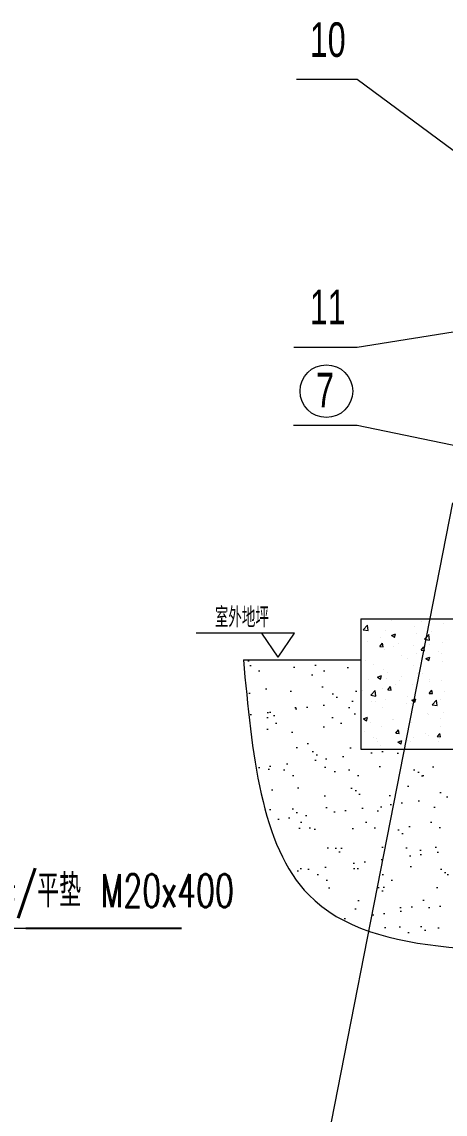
# Model space of a CAD drawing. Header units: millimetres. Extents: x 3449 to 4043, y 1067 to 1487.
# Drawn here: x 3671.7 to 3723.2, y 1224.6 to 1357.4 of the extents above; entities that cross this region are included whole.
import ezdxf

# ---------------------------------------------------------------- set-up
doc = ezdxf.new("R2010")
doc.units = ezdxf.units.MM
doc.layers.add('1', color=1, linetype='Continuous', lineweight=18, true_color=0xff0000)
doc.layers.add('2', color=2, linetype='Continuous', lineweight=18, true_color=0xffff00)
doc.styles.add('HZ', font='txt.shx', dxfattribs={"width": 0.67, "bigfont": 'hztxt.shx'})
doc.styles.get("Standard").update_dxf_attribs({"font": 'arial.ttf'})
doc.styles.add('STYLE1', font='txt.shx', dxfattribs={"width": 0.67, "bigfont": 'hztxt.shx'})

msp = doc.modelspace()

# ---------------------------------------------------------------- hatches: boundary and pattern name
at = {"layer": '2'}
h = msp.add_hatch(dxfattribs=at)
h.set_pattern_fill('AR-SAND', color=256, scale=0.1, style=0)
h.set_pattern_definition([(37.5, (2138.0324, 633.5755), (-0.160003, 4.894132), [0, -3.8608, 0, -4.318, 0, -4.1275]), (7.5, (2138.0324, 633.5755), (4.495233, 7.16825), [0, -2.0828, 0, -3.4798, 0, -1.3335]), (327.5, (2134.908, 633.5755), (7.909924, 0.014372), [0, -1.27, 0, -4.572, 0, -5.969]), (317.5, (2134.908, 633.5755), (7.635565, 2.229293), [0, -0.635, 0, -2.9972, 0, -3.429])])
edge = h.paths.add_edge_path(flags=0)
edge.add_spline(control_points=[(3698.67869, 1279.88781), (3699.72638, 1268.58012), (3702.18503, 1242.04384), (3749.62448, 1246.52699), (3781.98768, 1239.82721), (3807.49774, 1256.96211), (3811.39859, 1270.97267), (3813.88076, 1279.88781)], knot_values=[0, 0, 0, 0, 30.119609414, 70.683107425, 115.86108301, 131.372832262, 158.512815981, 158.512815981, 158.512815981, 158.512815981], weights=[1, 1, 1, 1, 1, 1, 1, 1], degree=3, periodic=0)
edge.add_line((3813.88076, 1279.88781), (3797.42718, 1279.88781))
edge.add_line((3797.42718, 1279.88781), (3797.42718, 1269.01356))
edge.add_line((3797.42718, 1269.01356), (3712.95986, 1269.01356))
edge.add_line((3712.95986, 1269.01356), (3712.95986, 1279.88781))
edge.add_line((3712.95986, 1279.88781), (3698.67869, 1279.88781))

# ---------------------------------------------------------------- linework, layer by layer
for p, q in [((3672.20439, 1247.26095), (3682.53116, 1247.26095)), ((3682.53116, 1247.26095), (3691.14196, 1247.26095))]:
    msp.add_line(p, q)
at = {"layer": '1', "lineweight": 0}
for p, q in [((3712.95986, 1284.85318), (3712.95986, 1269.01356)), ((3712.95986, 1284.85318), (3797.42718, 1284.85318)), ((3698.67869, 1279.88781), (3712.95986, 1279.88781)), ((3712.95986, 1269.01356), (3797.42718, 1269.01356))]:
    msp.add_line(p, q, dxfattribs=at)
msp.add_open_spline([(3698.67869, 1279.88781), (3699.72638, 1268.58012), (3702.18503, 1242.04384), (3749.62448, 1246.52699), (3781.98768, 1239.82721), (3807.49774, 1256.96211), (3811.39859, 1270.97267), (3813.88076, 1279.88781)], degree=3, knots=[0, 0, 0, 0, 1307.024754194, 3067.256611403, 5027.731318145, 5700.855593265, 6878.581043216, 6878.581043216, 6878.581043216, 6878.581043216], dxfattribs=at)
at = {"layer": '2', "ltscale": 0.5}
for p, q in [((3712.54613, 1350.43979), (3705.12851, 1350.43979)), ((3741.99653, 1328.57921), (3712.54613, 1350.43979)), ((3772.74641, 1327.45868), (3712.54613, 1317.86786)), ((3712.54613, 1317.86786), (3704.82863, 1317.86786)), ((3712.54613, 1308.35908), (3704.7837, 1308.35908)), ((3755.19352, 1299.53848), (3712.54613, 1308.35908)), ((3724.13777, 1298.98043), (3704.79725, 1200.42))]:
    msp.add_line(p, q, dxfattribs=at)
at = {"layer": '2'}
for p, q in [((3716.66724, 1284.67522), (3716.66724, 1284.67522)), ((3720.404, 1284.51734), (3720.404, 1284.51734)), ((3723.05098, 1284.34349), (3723.05098, 1284.34349)), ((3704.89251, 1283.11893), (3692.95178, 1283.11893)), ((3702.91172, 1280.20524), (3700.93094, 1283.11893)), ((3702.91172, 1280.20524), (3704.89251, 1283.11893)), ((3713.25167, 1283.53745), (3713.79689, 1284.10569)), ((3713.25167, 1283.53746), (3713.87423, 1283.4409)), ((3713.87327, 1283.43903), (3713.79593, 1284.10382)), ((3715.92118, 1283.40249), (3715.92118, 1283.40249)), ((3716.71039, 1282.84491), (3717.20052, 1283.03306)), ((3717.05766, 1282.6076), (3717.1996, 1283.03061)), ((3719.51524, 1283.89536), (3719.51524, 1283.89536)), ((3719.80501, 1283.1175), (3719.80501, 1283.1175)), ((3721.55739, 1283.34821), (3721.55739, 1283.34821)), ((3713.79864, 1282.05733), (3713.79864, 1282.05733)), ((3715.2818, 1281.50251), (3715.61927, 1281.90469)), ((3715.38416, 1282.53548), (3715.38416, 1282.53548)), ((3715.69929, 1281.46345), (3715.61835, 1281.90223)), ((3716.71039, 1282.84491), (3717.05859, 1282.61005)), ((3717.5354, 1281.89945), (3717.5354, 1281.89945)), ((3720.72236, 1282.37882), (3721.26758, 1282.94706)), ((3720.72236, 1282.37882), (3721.34492, 1282.28227)), ((3721.05702, 1282.22445), (3721.05702, 1282.22445)), ((3721.34395, 1282.28039), (3721.26662, 1282.94518)), ((3721.27216, 1281.74156), (3721.27216, 1281.74156)), ((3722.96587, 1282.01323), (3722.96587, 1282.01323)), ((3715.2818, 1281.50251), (3715.7002, 1281.46591)), ((3715.83606, 1281.07223), (3715.83606, 1281.07223)), ((3716.97472, 1281.52372), (3716.97472, 1281.52372)), ((3717.96352, 1280.35662), (3717.96352, 1280.35662)), ((3719.43012, 1281.5651), (3719.43012, 1281.5651)), ((3719.7159, 1280.58732), (3719.7159, 1280.58732)), ((3720.30262, 1281.06325), (3720.64009, 1281.46542)), ((3720.30262, 1281.06325), (3720.72102, 1281.02664)), ((3720.72011, 1281.02418), (3720.63917, 1281.46296)), ((3722.36702, 1280.93635), (3722.36702, 1280.93635)), ((3722.73433, 1280.68749), (3722.73433, 1280.68749)), ((3713.54267, 1279.7746), (3713.54267, 1279.7746)), ((3714.56972, 1279.28602), (3714.56972, 1279.28602)), ((3718.65202, 1279.98675), (3718.65202, 1279.98675)), ((3719.345, 1279.23485), (3719.345, 1279.23485)), ((3720.88874, 1280.02658), (3721.37887, 1280.21473)), ((3720.88874, 1280.02658), (3721.23694, 1279.79172)), ((3721.23601, 1279.78927), (3721.37794, 1280.21227)), ((3722.88075, 1279.68298), (3722.88075, 1279.68298)), ((3715.00718, 1277.76886), (3715.49731, 1277.95701)), ((3715.00719, 1277.76886), (3715.35538, 1277.534)), ((3715.35445, 1277.53155), (3715.49639, 1277.95456)), ((3715.75094, 1278.74197), (3715.75094, 1278.74197)), ((3716.17226, 1278.32248), (3716.17226, 1278.32248)), ((3717.87441, 1277.82644), (3717.87441, 1277.82644)), ((3719.90901, 1278.1646), (3719.90901, 1278.1646)), ((3720.52554, 1278.17547), (3720.52554, 1278.17547)), ((3713.91143, 1277.54009), (3713.91143, 1277.54009)), ((3715.66582, 1276.41171), (3715.66582, 1276.41171)), ((3716.12203, 1277.59574), (3716.12203, 1277.59574)), ((3716.25306, 1276.23717), (3716.59052, 1276.63934)), ((3716.67054, 1276.1981), (3716.5896, 1276.63688)), ((3717.24309, 1276.83633), (3717.24309, 1276.83633)), ((3717.64819, 1277.38221), (3717.64819, 1277.38221)), ((3719.25988, 1276.90459), (3719.25988, 1276.90459)), ((3721.32539, 1277.53706), (3721.32539, 1277.53706)), ((3721.38495, 1277.22432), (3721.38495, 1277.22432)), ((3722.79563, 1277.35272), (3722.79563, 1277.35272)), ((3713.16078, 1276.13559), (3713.16078, 1276.13559)), ((3714.17973, 1275.55999), (3714.72494, 1276.12823)), ((3714.17973, 1275.55999), (3714.80228, 1275.46344)), ((3714.80132, 1275.46157), (3714.72398, 1276.12636)), ((3716.03293, 1275.06556), (3716.03293, 1275.06556)), ((3716.25306, 1276.23717), (3716.67146, 1276.20056)), ((3718.68405, 1275.41459), (3718.68405, 1275.41459)), ((3719.18553, 1274.95053), (3719.67566, 1275.13867)), ((3719.5328, 1274.71322), (3719.67473, 1275.13622)), ((3721.27388, 1275.7979), (3721.61135, 1276.20008)), ((3721.27388, 1275.7979), (3721.69228, 1275.7613)), ((3721.69136, 1275.75883), (3721.61042, 1276.19761)), ((3722.71051, 1275.02246), (3722.71051, 1275.02246)), ((3723.1049, 1275.9966), (3723.1049, 1275.9966)), ((3714.28055, 1274.83485), (3714.28055, 1274.83485)), ((3714.77959, 1274.76432), (3714.77959, 1274.76432)), ((3715.58071, 1274.08146), (3715.58071, 1274.08146)), ((3718.51635, 1274.60644), (3718.51635, 1274.60644)), ((3719.17476, 1274.57433), (3719.17476, 1274.57433)), ((3719.18554, 1274.95053), (3719.53373, 1274.71567)), ((3721.65041, 1274.40136), (3722.19563, 1274.96959)), ((3721.65041, 1274.40136), (3722.27297, 1274.30481)), ((3722.272, 1274.30293), (3722.19466, 1274.96772)), ((3722.25311, 1274.44855), (3722.25311, 1274.44855)), ((3713.30398, 1272.69281), (3713.79411, 1272.88096)), ((3713.30398, 1272.69281), (3713.65217, 1272.45795)), ((3713.65124, 1272.4555), (3713.79317, 1272.87851)), ((3716.84256, 1272.6537), (3716.84256, 1272.6537)), ((3716.95408, 1272.65968), (3716.95408, 1272.65968)), ((3721.03638, 1273.36042), (3721.03638, 1273.36042)), ((3721.26342, 1273.23572), (3721.26342, 1273.23572)), ((3722.62539, 1272.6922), (3722.62539, 1272.6922)), ((3723.01579, 1273.46643), (3723.01579, 1273.46643)), ((3713.41645, 1271.18735), (3713.41645, 1271.18735)), ((3714.19144, 1272.30468), (3714.19144, 1272.30468)), ((3715.49559, 1271.7512), (3715.49559, 1271.7512)), ((3717.22432, 1270.97182), (3717.56178, 1271.374)), ((3717.6418, 1270.93276), (3717.56086, 1271.37154)), ((3718.63138, 1271.12271), (3718.63138, 1271.12271)), ((3719.08964, 1272.24407), (3719.08964, 1272.24407)), ((3722.71368, 1271.82345), (3722.71368, 1271.82345)), ((3714.54908, 1270.42198), (3714.54908, 1270.42198)), ((3714.89239, 1270.24708), (3714.89239, 1270.24708)), ((3715.00108, 1269.89282), (3715.00108, 1269.89282)), ((3717.15321, 1271.02947), (3717.15321, 1271.02947)), ((3717.22432, 1270.97182), (3717.64272, 1270.93522)), ((3717.48233, 1269.87448), (3717.97246, 1270.06262)), ((3717.48233, 1269.87448), (3717.83052, 1269.63962)), ((3717.82959, 1269.63717), (3717.97152, 1270.06017)), ((3718.62914, 1270.08919), (3718.62914, 1270.08919)), ((3719.00452, 1269.91382), (3719.00452, 1269.91382)), ((3719.42193, 1270.47484), (3719.42193, 1270.47484)), ((3720.88997, 1270.87158), (3720.88997, 1270.87158)), ((3721.17431, 1270.70554), (3721.17431, 1270.70554)), ((3722.24514, 1270.53256), (3722.58261, 1270.93473)), ((3722.24514, 1270.53256), (3722.66354, 1270.49595)), ((3722.3659, 1269.93131), (3722.3659, 1269.93131)), ((3722.54027, 1270.36195), (3722.54027, 1270.36195)), ((3722.66262, 1270.49349), (3722.58168, 1270.93227)), ((3715.41047, 1269.42094), (3715.41047, 1269.42094)), ((3653.04135, 1247.26095), (3672.20439, 1247.26095))]:
    msp.add_line(p, q, dxfattribs=at)
at = {"layer": '2', "ltscale": 0.5}
msp.add_circle((3708.77537, 1312.54025), 3.20334, dxfattribs=at)

# ---------------------------------------------------------------- texts
at = {"layer": '2', "ltscale": 0.5, "char_height": 4.2, "attachment_point": 7}
for s, insert, width in [('\\T1;{\\W0.67;10}', (3706.75559, 1353.12317), 8.04), ('\\T1;{\\W0.67;11}', (3706.75559, 1320.66212), 8.04), ('\\T1;{\\W0.67;7}', (3707.52251, 1310.56877), 4.02)]:
    msp.add_mtext(s, dxfattribs=dict(at, insert=insert, width=width))
at = {"layer": '2', "attachment_point": 7}
for s, insert, char_height, width, style in [('\\T1;室外地坪', (3695.2158, 1283.80711), 2.45, 9.849, 'STYLE1'), ('地脚螺栓/螺母/平垫 M20x400', (3652.4411, 1248.45999), 4, 48.6898571, 'HZ')]:
    msp.add_mtext(s, dxfattribs=dict(at, insert=insert, char_height=char_height, width=width, style=style))

doc.saveas('drawing.dxf')
